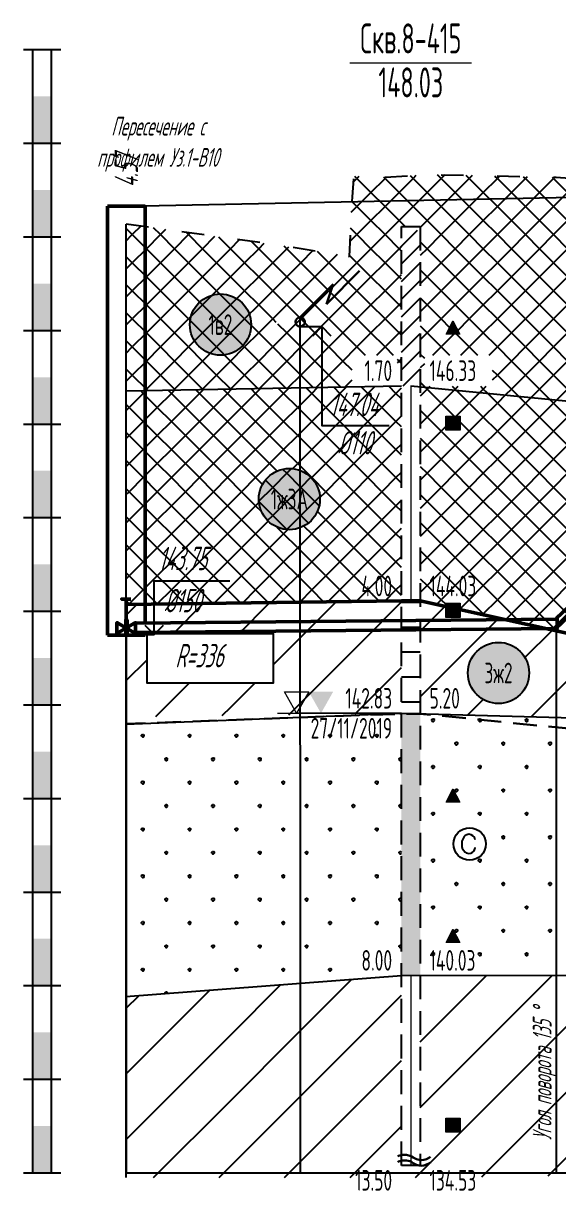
# Model space of a CAD drawing. Header units: metres. Extents: x -30 to 2050, y -904 to 400.
# Drawn here: x 1145.2 to 1202.4, y 128.1 to 252.8 of the extents above; entities that cross this region are included whole.
import ezdxf
from ezdxf.enums import TextEntityAlignment as Align

# ---------------------------------------------------------------- set-up
doc = ezdxf.new("R2010")
doc.units = ezdxf.units.M
doc.header["$LTSCALE"] = 0.2
doc.linetypes.add('ACAD_ISO03W100', pattern=[30, 12, -18])
doc.linetypes.add('штриховая', pattern=[19.05, 12.7, -6.35])
for name, color, linetype in [('Level 1', 7, 'Continuous'), ('Линейка', 7, 'Continuous'), ('МГТ_ИГ_Геология', 252, 'Continuous'), ('Примыкания', 7, 'Continuous'), ('Проектная земля', 7, 'Continuous'), ('Таблица', 7, 'Continuous'), ('Трубы', 7, 'Continuous'), ('Узлы', 7, 'Continuous'), ('Чёрная земля', 7, 'ACAD_ISO03W100')]:
    doc.layers.add(name, color=color, linetype=linetype)
doc.layers.add('МГТ_НВК_котлованы', color=7, linetype='Continuous', lineweight=30)
doc.styles.add('SPDS', font='SPDS', dxfattribs={"width": 0.7, "oblique": 15, "height": 2.5})
doc.styles.get("Standard").update_dxf_attribs({"font": 'SPDS.shx', "width": 0.7, "oblique": 15, "height": 3})
doc.styles.add('Стиль Simplex', font='simplex.shx')
pattern_1 = [(45, (-8.669, 494.728), (0, 21), [9.8995, -19.799]), (45, (5.331, 480.728), (0, 21), [9.8995, -19.799]), (45, (-8.669, 480.728), (0, 21), [14.142, -15.5565]), (45, (1.331, 490.728), (0, 21), [15.556, -14.1425]), (45, (-1.669, 480.728), (0, 21), [19.799, -9.8995]), (45, (-8.669, 487.728), (0, 21), [19.799, -9.8995])]
pattern_2 = [(225, (-5.6692, 480.7283), (3e-16, -3), [2.1213, -2.121341]), (315, (-7.1692, 482.2283), (3, 0), [2.1213, -2.121341]), (45, (-8.6692, 480.7283), (0, 3), [2.1213, -2.121341]), (135, (-7.1692, 479.2283), (-3, 3e-16), [2.1213, -2.121341])]

# ---------------------------------------------------------------- blocks, each defined once
blk = doc.blocks.new('DN')
at = {"linetype": 'Continuous', "lineweight": 30, "flags": 128}
for points in [[(-0.126, -0.007), (-0.117, -0.002), (-0.073, 0.011), (-0.033, 0.011), (0.003, 0), (0.02, -0.007), (0.039, -0.019), (0.074, -0.037), (0.103, -0.043), (0.125, -0.048), (0.151, -0.043), (0.18, -0.036), (0.213, -0.019), (0.223, -0.012)], [(-0.126, -0.068), (-0.117, -0.063), (-0.073, -0.05), (-0.033, -0.05), (0.003, -0.059), (0.02, -0.067), (0.039, -0.079), (0.074, -0.098), (0.103, -0.103), (0.125, -0.108), (0.151, -0.103), (0.18, -0.095), (0.213, -0.079), (0.223, -0.072)]]:
    blk.add_lwpolyline(points, dxfattribs=at)
blk = doc.blocks.new('PR_KV')
at = {"layer": 'Level 1', "linetype": 'Continuous', "lineweight": 20}
blk.add_hatch(color=256, dxfattribs=at).paths.add_polyline_path([(-0.077, 0.075), (0.077, 0.075), (0.077, -0.075), (-0.077, -0.075)])
at = {"layer": 'Level 1', "color": 7, "linetype": 'Continuous', "lineweight": 20, "flags": 128}
blk.add_lwpolyline([(-0.077, 0.075), (0.077, 0.075), (0.077, -0.075), (-0.077, -0.075)], close=True, dxfattribs=at)
blk = doc.blocks.new('PR_TR')
at = {"layer": 'Level 1', "linetype": 'Continuous', "lineweight": 20}
blk.add_hatch(color=256, dxfattribs=at).paths.add_polyline_path([(0.072, -0.049), (-0.071, -0.049), (-0.001, 0.094)])
at = {"layer": 'Level 1', "color": 7, "linetype": 'Continuous', "lineweight": 20, "flags": 128}
blk.add_lwpolyline([(0.072, -0.049), (-0.071, -0.049), (-0.001, 0.094)], close=True, dxfattribs=at)
blk = doc.blocks.new('CCE')
at = {"layer": 'МГТ_ИГ_Геология', "flags": 128}
blk.add_lwpolyline([(0.238, 0.049), (0.229, 0.075), (0.212, 0.091), (0.196, 0.103), (0.17, 0.107), (0.147, 0.103), (0.131, 0.093), (0.119, 0.084), (0.112, 0.068), (0.103, 0.049), (0.096, 0.035), (0.096, 0.014), (0.096, -0.005), (0.096, -0.023), (0.1, -0.04), (0.114, -0.063), (0.131, -0.084), (0.142, -0.091), (0.168, -0.098), (0.191, -0.096), (0.203, -0.091), (0.226, -0.07), (0.233, -0.049), (0.238, -0.04), (0.238, -0.033)], dxfattribs=at)
at = {"layer": 'МГТ_ИГ_Геология'}
blk.add_circle((0.178, 0.004), 0.173, dxfattribs=at)
blk = doc.blocks.new('круг3_-26_2')
at = {"true_color": 0xffffff}
blk.add_hatch(color=7, dxfattribs=at).paths.add_polyline_path([(-0.327, 0, 1), (0.327, 0, 1)])
at = {"color": 7, "lineweight": 25}
blk.add_circle((0, 0), 0.327, dxfattribs=at)
at = {"color": 7, "lineweight": 25, "style": 'Стиль Simplex', "width": 0.590909}
blk.add_text('3ж2', height=0.22, dxfattribs=at).set_placement((0, 0), align=Align.MIDDLE_CENTER)
blk = doc.blocks.new('круг1_-30_2')
at = {"layer": 'МГТ_ИГ_Геология', "true_color": 0xffffff}
blk.add_hatch(color=7, dxfattribs=at).paths.add_polyline_path([(-0.327, 0, 1), (0.327, 0, 1)])
at = {"color": 7, "lineweight": 25}
blk.add_circle((0, 0), 0.327, dxfattribs=at)
at = {"color": 7, "lineweight": 25, "style": 'Стиль Simplex', "width": 0.590909}
blk.add_text('1в2', height=0.22, dxfattribs=at).set_placement((0, 0), align=Align.MIDDLE_CENTER)
blk = doc.blocks.new('круг1_-26_3_-64_')
at = {"layer": 'МГТ_ИГ_Геология', "true_color": 0xffffff}
blk.add_hatch(color=7, dxfattribs=at).paths.add_polyline_path([(-0.327, 0, 1), (0.327, 0, 1)])
at = {"color": 7, "lineweight": 25}
blk.add_circle((0, 0), 0.327, dxfattribs=at)
at = {"color": 7, "lineweight": 20, "style": 'Стиль Simplex', "width": 0.590909}
blk.add_text('1ж3А', height=0.22, dxfattribs=at).set_placement((0, 0), align=Align.MIDDLE_CENTER)
blk = doc.blocks.new('2432')
at = {"layer": 'МГТ_ИГ_Геология'}
blk.add_lwpolyline([(116.63, 433.38), (130.08, 433.38), (130.08, 428.08), (116.63, 428.08)], close=True, dxfattribs=at)
at = {"layer": 'МГТ_ИГ_Геология', "insert": (119.62, 432.28), "char_height": 2.5, "attachment_point": 1}
blk.add_mtext_dynamic_manual_height_columns('R=336', width=10.097, gutter_width=15, heights=[0], dxfattribs=at)
blk = doc.blocks.new('ЭС')
for p, q in [((2269.61, -483.84), (2273.14, -480.31)), ((2266.78, -485.26), (2270.31, -481.72)), ((2270.31, -481.72), (2269.61, -483.84))]:
    blk.add_line(p, q)
blk.add_circle((2266.78, -485.76), 0.5)

msp = doc.modelspace()

# ---------------------------------------------------------------- hatches: boundary and pattern name
at = {"layer": 'МГТ_ИГ_Геология'}
h = msp.add_hatch(dxfattribs=at)
h.set_pattern_fill('GR24', color=251, scale=10, style=0, pattern_type=2)
h.set_pattern_definition(pattern_2)
h.paths.add_polyline_path([(1185.58981, 231.09396), (1187.58981, 231.09396), (1187.58981, 213.99629), (1287.24998, 204.2625), (1287.24998, 230.11166), (1284.41882, 230.03094), (1279.8084, 229.89948), (1279.3646, 229.88496), (1277.48096, 229.8233), (1274.95942, 229.80619), (1272.22196, 229.81544), (1269.30722, 229.72089), (1234.49552, 228.92408), (1228.12975, 228.92351), (1224.75313, 228.8231), (1222.50534, 228.88466), (1213.69677, 228.74306), (1205.7465, 228.73116), (1205.11644, 235.20036), (1204.84748, 236.17014), (1202.08378, 236.34324), (1189.08621, 236.63567), (1183.47092, 236.34101), (1183.08047, 236.44511), (1180.49473, 236.44263), (1180.30437, 234.23932), (1180.00882, 227.88868), (1172.38883, 229.13463), (1156.15228, 231.36634), (1156.15228, 213.5352), (1185.58981, 214.09396)])
edge = h.paths.add_edge_path(flags=16)
edge.add_arc((1172.09467, 220.6216), 0.27775, 0, 360)
h.paths.add_polyline_path([(1190.37896, 219.5999), (1191.07896, 221.0299), (1191.80896, 219.5999)], flags=16)
edge = h.paths.add_edge_path(flags=16)
edge.add_arc((1240.21782, 217.00243), 3.27292, 0, 360)
edge = h.paths.add_edge_path()
edge.add_arc((1173.61424, 201.98119), 3.27292, 0, 360)
h.paths.add_polyline_path([(1191.85981, 209.34396), (1190.31981, 209.34396), (1190.31981, 210.84396), (1191.85981, 210.84396)], flags=17)
h.paths.add_polyline_path([(1238.15115, 215.35243), (1242.28449, 215.35243), (1242.28449, 218.65243), (1238.15115, 218.65243)], flags=0)
h.paths.add_polyline_path([(1170.028, 218.9716), (1170.028, 222.2716)], flags=16)
h.paths.add_polyline_path([(1281.73807, 204.09017), (1286.79998, 204.09017), (1286.79998, 207.39017), (1281.73807, 207.39017)])
h.paths.add_polyline_path([(1188.03981, 214.04396), (1195.33029, 214.04396), (1195.33029, 217.34396), (1188.03981, 217.34396)], flags=16)
h.paths.add_polyline_path([(1180.32552, 214.04396), (1185.13981, 214.04396), (1185.13981, 217.34396), (1180.32552, 217.34396)], flags=16)
h.paths.add_polyline_path([(1223.2537, 199.83403), (1228.14894, 199.83403), (1228.14894, 205.83403), (1223.2537, 205.83403)])
h.paths.add_polyline_path([(1247.53575, 218.97382), (1260.97821, 218.97382), (1260.97821, 213.67921), (1247.53575, 213.67921)], flags=16)
h.paths.add_polyline_path([(1249.73757, 214.57783), (1257.28757, 214.57783), (1258.33286, 218.47888), (1250.78286, 218.47888)], flags=0)
h = msp.add_hatch(dxfattribs=at)
h.set_pattern_fill('CONSIST', color=251, scale=0.42, style=0, pattern_type=2)
h.set_pattern_definition([(45, (1125.5498, -1249.206), (-0.9429269, 0.9429269), [])])
h.paths.add_polyline_path([(1185.58981, 230.69396), (1187.58981, 230.69396), (1187.58981, 214.09396), (1185.58981, 214.09396)])
h = msp.add_hatch(dxfattribs=at)
h.set_pattern_fill('GR24', color=251, scale=10, style=0, pattern_type=2)
h.set_pattern_definition(pattern_2)
h.paths.add_polyline_path([(1243.49074, 217.00243, -1), (1236.9449, 217.00243, -1)])
h.paths.add_polyline_path([(1287.24998, 204.2625), (1187.58981, 213.99629), (1187.58981, 191.09396), (1190.31981, 190.49257), (1190.31981, 190.84396), (1191.85981, 190.84396), (1191.85981, 190.15333), (1216.53428, 184.71788), (1287.24998, 188.21569)])
h.paths.add_polyline_path([(1236.11749, 198.08111, -1), (1242.66333, 198.08111, -1)], flags=16)
h.paths.add_polyline_path([(1191.85981, 209.34396), (1190.31981, 209.34396), (1190.31981, 210.84396), (1191.85981, 210.84396)], flags=16)
h.paths.add_polyline_path([(1281.73807, 204.09017), (1286.79998, 204.09017), (1286.79998, 207.39017), (1281.73807, 207.39017)], flags=24)
h.paths.add_polyline_path([(1236.48803, 196.43111), (1242.29279, 196.43111), (1242.29279, 199.73111), (1236.48803, 199.73111)], flags=24)
h.paths.add_polyline_path([(1223.2537, 199.83403), (1228.14894, 199.83403), (1228.14894, 205.83403), (1223.2537, 205.83403)], flags=24)
h.paths.add_polyline_path([(1281.73807, 188.09017), (1286.79998, 188.09017), (1286.79998, 191.39017), (1281.73807, 191.39017)], flags=24)
h.paths.add_polyline_path([(1188.03981, 191.04396), (1195.33029, 191.04396), (1195.33029, 194.34396), (1188.03981, 194.34396)], flags=24)
h.paths.add_polyline_path([(1252.62593, 199.01448), (1266.06838, 199.01448), (1266.06838, 193.71987), (1252.62593, 193.71987)], flags=16)
h.paths.add_polyline_path([(1254.8, 194.51493), (1262.46624, 194.51493), (1263.53927, 198.51954), (1255.87303, 198.51954)], flags=8)
h = msp.add_hatch(dxfattribs=at)
h.set_pattern_fill('GR24', color=251, scale=10, style=0, pattern_type=2)
h.set_pattern_definition([(225, (3, -26.7315), (3e-16, -3), [2.1213, -2.121341]), (315, (1.5, -25.2315), (3, 0), [2.1213, -2.121341]), (45, (0, -26.7315), (0, 3), [2.1213, -2.121341]), (135, (1.5, -28.2315), (-3, 3e-16), [2.1213, -2.121341])])
h.paths.add_polyline_path([(1185.58981, 214.09396), (1156.15228, 213.5352), (1156.15228, 190.69828), (1185.58981, 191.09396)])
h.paths.add_polyline_path([(1176.88716, 201.98119, -1), (1170.34132, 201.98119, -1)], flags=16)
h.paths.add_polyline_path([(1180.32552, 214.04396), (1185.13981, 214.04396), (1185.13981, 217.34396), (1180.32552, 217.34396)], flags=24)
h.paths.add_polyline_path([(1170.71186, 200.33119), (1176.51662, 200.33119), (1176.51662, 203.63119), (1170.71186, 203.63119)], flags=24)
h.paths.add_polyline_path([(1180.0779, 191.04396), (1185.13981, 191.04396), (1185.13981, 194.34396), (1180.0779, 194.34396)], flags=24)
h = msp.add_hatch(dxfattribs=at)
h.set_pattern_fill('GR38', color=251, scale=10, style=0, pattern_type=2)
h.set_pattern_definition(pattern_1)
h.paths.add_polyline_path([(1185.58981, 191.09396), (1156.18981, 190.69878), (1156.15228, 190.65309), (1156.15228, 178.76041), (1156.2208, 178.76025), (1156.15228, 178.71366), (1185.58981, 179.09396)])
h.paths.add_polyline_path([(1177.84933, 179.04396), (1185.13981, 179.04396), (1185.13981, 182.34396), (1177.84933, 182.34396)], flags=24)
h.paths.add_polyline_path([(1158.43817, 187.5973), (1171.88062, 187.5973), (1171.88062, 182.30268), (1158.43817, 182.30268)], flags=16)
h.paths.add_polyline_path([(1160.61224, 183.14672), (1168.22566, 183.14672), (1169.28558, 187.10236), (1161.67215, 187.10236)], flags=8)
h = msp.add_hatch(dxfattribs=at)
h.set_pattern_fill('CONSIST', color=251, scale=0.84, angle=-44.999962, style=0, pattern_type=2)
h.set_pattern_definition([(4e-05, (1125.5498, -1249.206), (-2e-06, 2.667), [])])
h.paths.add_polyline_path([(1185.58981, 191.09396), (1187.58981, 191.09396), (1187.58981, 179.09396), (1185.58981, 179.09396)])
h = msp.add_hatch(dxfattribs=at)
h.set_pattern_fill('GR38', color=251, scale=10, style=0, pattern_type=2)
h.set_pattern_definition([(45, (0, -12.731), (0, 21), [9.8995, -19.799]), (45, (14, -26.731), (0, 21), [9.8995, -19.799]), (45, (0, -26.731), (0, 21), [14.142, -15.5565]), (45, (10, -16.731), (0, 21), [15.556, -14.1425]), (45, (7, -26.731), (0, 21), [19.799, -9.8995]), (45, (0, -19.731), (0, 21), [19.799, -9.8995])])
h.paths.add_polyline_path([(1191.85981, 190.15333), (1191.85981, 189.34396), (1190.31981, 189.34396), (1190.31981, 190.49257), (1187.58981, 191.09396), (1187.58981, 179.04049), (1249.86384, 177.37583)])
h.paths.add_polyline_path([(1192.68457, 183.40057, -1), (1199.23041, 183.40057, -1)], flags=16)
h.paths.add_polyline_path([(1193.67416, 181.75057), (1198.24082, 181.75057), (1198.24082, 185.05057), (1193.67416, 185.05057)], flags=8)
h.paths.add_polyline_path([(1188.03981, 179.04396), (1193.10171, 179.04396), (1193.10171, 182.34396), (1188.03981, 182.34396)], flags=24)
for color, points in [(5, [(1176.98981, 179.09396), (1175.68981, 181.39396), (1178.28981, 181.39396)]), (251, [(1185.58981, 179.09396), (1187.58981, 179.09396), (1187.58981, 151.09396), (1185.58981, 151.09396)])]:
    msp.add_hatch(color=color, dxfattribs=at).paths.add_polyline_path(points)
h = msp.add_hatch(dxfattribs=at)
h.set_pattern_fill('GR28', color=251, scale=10, style=0, pattern_type=2)
h.set_pattern_definition([(90, (170.325, -25.8575), (-2.5, 2.5), [0.11, -4.89]), (45, (170.325, -25.7475), (-2.5, 2.5), [0.113137, -3.422397]), (0, (170.405, -25.6675), (2.5, 2.5), [0.11, -4.89]), (315, (170.515, -25.6675), (2.5, 2.5), [0.113137, -3.422397]), (90, (170.595, -25.8575), (-2.5, 2.5), [0.11, -4.89]), (45, (170.515, -25.9375), (-2.5, 2.5), [0.113137, -3.422397]), (0, (170.405, -25.9375), (2.5, 2.5), [0.11, -4.89]), (315, (170.325, -25.8575), (2.5, 2.5), [0.113137, -3.422397])])
h.paths.add_polyline_path([(1185.58981, 179.09396), (1156.15228, 178.71366), (1156.15228, 148.83925), (1185.58981, 151.09396)])
h.paths.add_polyline_path([(1180.0779, 151.04396), (1185.13981, 151.04396), (1185.13981, 154.34396), (1180.0779, 154.34396)], flags=16)
h = msp.add_hatch(dxfattribs=at)
h.set_pattern_fill('GR28', color=251, scale=10, style=0, pattern_type=2)
h.set_pattern_definition([(90, (-8.6692, 480.8083), (-2.5, 2.5), [0.11, -4.89]), (45, (-8.6692, 480.9183), (-2.5, 2.5), [0.113137, -3.422397]), (0, (-8.5892, 480.9983), (2.5, 2.5), [0.11, -4.89]), (315, (-8.4792, 480.9983), (2.5, 2.5), [0.113137, -3.422397]), (90, (-8.3992, 480.8083), (-2.5, 2.5), [0.11, -4.89]), (45, (-8.4792, 480.7283), (-2.5, 2.5), [0.113137, -3.422397]), (0, (-8.5892, 480.7283), (2.5, 2.5), [0.11, -4.89]), (315, (-8.6692, 480.8083), (2.5, 2.5), [0.113137, -3.422397])])
h.paths.add_polyline_path([(1251.27278, 159.56159), (1252.61015, 163.29811), (1253.89236, 167.13342), (1255.40512, 170.82475), (1257.43411, 174.12934), (1258.7893, 175.40967), (1249.86384, 177.37583), (1187.58981, 179.04049), (1187.58981, 151.11276), (1244.51954, 151.648), (1247.28979, 153.35603), (1249.59456, 156.16664)])
edge = h.paths.add_edge_path(flags=16)
edge.add_arc((1218.08356, 166.70022), 3.27292, 0, 360)
edge = h.paths.add_edge_path(flags=16)
edge.add_arc((1192.87471, 165.13254), 1.73295, 0, 360)
h.paths.add_polyline_path([(1192.76981, 164.11396), (1192.44161, 164.20232), (1192.22981, 164.46396), (1192.04981, 164.75967), (1192.04981, 164.86396), (1192.08981, 164.69396), (1192.22981, 164.46396), (1192.39981, 164.25396), (1192.50981, 164.18396), (1192.76981, 164.11396), (1193.07191, 164.14023), (1193.11981, 164.18396), (1192.99981, 164.13396)], flags=0)
h.paths.add_polyline_path([(1191.80896, 154.5999), (1190.37896, 154.5999), (1191.07896, 156.0299)], flags=16)
h.paths.add_polyline_path([(1191.80896, 169.5999), (1190.37896, 169.5999), (1191.07896, 171.0299)], flags=16)
h.paths.add_polyline_path([(1215.89308, 165.05022), (1220.27403, 165.05022), (1220.27403, 168.35022), (1215.89308, 168.35022)], flags=0)
h.paths.add_polyline_path([(1228.42913, 163.42644), (1233.0958, 163.42644), (1233.0958, 169.42644), (1228.42913, 169.42644)], flags=16)
h.paths.add_polyline_path([(1202.52976, 162.13483), (1215.97221, 162.13483), (1215.97221, 156.84022), (1202.52976, 156.84022)], flags=16)
h.paths.add_polyline_path([(1204.73157, 157.93249), (1212.45657, 157.93249), (1213.44997, 161.63989), (1205.72497, 161.63989)], flags=8)
h = msp.add_hatch(dxfattribs=at)
h.set_pattern_fill('GR38', color=251, scale=10, style=0, pattern_type=2)
h.set_pattern_definition(pattern_1)
h.paths.add_polyline_path([(1190.31981, 135.84396), (1191.85981, 135.84396), (1191.85981, 134.34396), (1190.31981, 134.34396)], flags=16)
h.paths.add_polyline_path([(1220.87487, 140.82292, -1), (1214.32902, 140.82292, -1)], flags=16)
h.paths.add_polyline_path([(1215.31861, 139.17292), (1219.88528, 139.17292), (1219.88528, 142.47292), (1215.31861, 142.47292)], flags=8)
h.paths.add_polyline_path([(1289.01808, 140.06585), (1293.83236, 140.06585), (1293.83236, 143.36585), (1289.01808, 143.36585)], flags=9)
h.paths.add_polyline_path([(1287.24998, 151.17359), (1187.58981, 151.09552), (1187.58981, 130.77247), (1187.49528, 130.79396), (1185.58981, 130.79396), (1185.58981, 151.09396), (1156.15228, 148.83925), (1156.15228, 129.50052), (1187.19319, 129.50052), (1234.0482, 130.06547), (1287.24998, 138.94246)])
h.paths.add_polyline_path([(1235.59575, 141.97947), (1249.0382, 141.97947), (1249.0382, 136.68486), (1235.59575, 136.68486)], flags=16)
h.paths.add_polyline_path([(1237.79756, 137.58348), (1245.39131, 137.58348), (1246.4366, 141.48453), (1238.84285, 141.48453)], flags=8)

# ---------------------------------------------------------------- linework, layer by layer
at = {"layer": 'Линейка'}
for p, q in [((1145.18981, 250), (1149.18981, 250)), ((1146.18981, 130), (1146.18981, 250)), ((1148.18981, 130), (1148.18981, 250)), ((1145.18981, 240), (1149.18981, 240)), ((1145.18981, 230), (1149.18981, 230)), ((1145.18981, 220), (1149.18981, 220)), ((1145.18981, 210), (1149.18981, 210)), ((1145.18981, 200), (1149.18981, 200)), ((1145.18981, 190), (1149.18981, 190)), ((1145.18981, 180), (1149.18981, 180)), ((1145.18981, 170), (1149.18981, 170)), ((1145.18981, 160), (1149.18981, 160)), ((1145.18981, 150), (1149.18981, 150)), ((1145.18981, 140), (1149.18981, 140)), ((1145.18981, 130), (1149.18981, 130)), ((1146.18981, 130), (1148.18981, 130))]:
    msp.add_line(p, q, dxfattribs=at)
for points in [[(1146.18981, 240), (1146.18981, 245), (1148.18981, 240), (1148.18981, 245)], [(1146.18981, 230), (1146.18981, 235), (1148.18981, 230), (1148.18981, 235)], [(1146.18981, 220), (1146.18981, 225), (1148.18981, 220), (1148.18981, 225)], [(1146.18981, 210), (1146.18981, 215), (1148.18981, 210), (1148.18981, 215)], [(1146.18981, 200), (1146.18981, 205), (1148.18981, 200), (1148.18981, 205)], [(1146.18981, 190), (1146.18981, 195), (1148.18981, 190), (1148.18981, 195)], [(1146.18981, 180), (1146.18981, 185), (1148.18981, 180), (1148.18981, 185)], [(1146.18981, 170), (1146.18981, 175), (1148.18981, 170), (1148.18981, 175)], [(1146.18981, 160), (1146.18981, 165), (1148.18981, 160), (1148.18981, 165)], [(1146.18981, 150), (1146.18981, 155), (1148.18981, 150), (1148.18981, 155)], [(1146.18981, 140), (1146.18981, 145), (1148.18981, 140), (1148.18981, 145)], [(1146.18981, 130), (1146.18981, 135), (1148.18981, 130), (1148.18981, 135)]]:
    msp.add_solid(points, dxfattribs=at)
at = {"layer": 'МГТ_ИГ_Геология', "linetype": 'Continuous', "lineweight": 0}
for p, q in [((1180.08981, 248.59396), (1193.08981, 248.59396)), ((1186.58981, 214.09396), (1186.58981, 191.09396)), ((1186.58981, 151.09396), (1186.58981, 130.79396))]:
    msp.add_line(p, q, dxfattribs=at)
at = {"layer": 'МГТ_ИГ_Геология', "lineweight": 25}
msp.add_line((1186.58981, 214.09396), (1287.24998, 204.2625), dxfattribs=at)
at = {"layer": 'МГТ_ИГ_Геология', "flags": 128}
msp.add_lwpolyline([(1156.15228, 231.36634), (1156.15228, 129.50052)], dxfattribs=at)
at = {"layer": 'МГТ_ИГ_Геология', "linetype": 'штриховая', "lineweight": 25}
msp.add_lwpolyline([(1185.58981, 231.09396), (1187.58981, 231.09396), (1187.58981, 130.79396), (1185.58981, 130.79396), (1185.58981, 231.09396), (1185.58981, 231.09396)], close=True, dxfattribs=at)
at = {"layer": 'МГТ_ИГ_Геология', "lineweight": 25, "flags": 128}
for points in [[(1156.15228, 213.5352), (1185.58981, 214.09396)], [(1156.15228, 177.92301), (1185.58981, 179.09396), (1249.86384, 177.37583)], [(1156.15228, 148.83925), (1185.58981, 151.09396), (1287.24998, 151.17359)]]:
    msp.add_lwpolyline(points, dxfattribs=at)
at = {"layer": 'МГТ_ИГ_Геология', "lineweight": 50, "flags": 128}
for points in [[(1156.18981, 190.69878), (1185.58981, 191.09396)], [(1185.58981, 191.09396), (1187.58981, 191.09396), (1287.24998, 169.14017)]]:
    msp.add_lwpolyline(points, dxfattribs=at)
at = {"layer": 'МГТ_ИГ_Геология', "color": 5, "linetype": 'Continuous', "lineweight": 0, "flags": 128}
msp.add_lwpolyline([(1172.33981, 179.09396), (1185.58981, 179.09396), (1174.38981, 179.09396), (1173.08981, 181.39396), (1175.68981, 181.39396), (1174.38981, 179.09396)], dxfattribs=at)
at = {"layer": 'МГТ_ИГ_Геология', "color": 5, "linetype": 'штриховая', "lineweight": 30, "flags": 128}
msp.add_lwpolyline([(1287.24998, 169.14017), (1187.58981, 179.04049), (1185.58981, 179.04049), (1156.15228, 177.96977)], dxfattribs=at)
at = {"layer": 'Примыкания'}
for p, q in [((1156.01981, 189.04068), (1156.01981, 187.68068)), ((1156.01981, 188.98403), (1156.01981, 187.62403)), ((1156.35981, 189.04068), (1156.35981, 187.68068)), ((1156.35981, 188.98403), (1156.35981, 187.62403))]:
    msp.add_line(p, q, dxfattribs=at)
at = {"layer": 'Примыкания', "color": 0, "flags": 128}
for points in [[(1174.75228, 220.4), (1177.07229, 220.4), (1177.07229, 209.8305), (1184.28131, 209.8305)], [(1178.07229, 219.4), (1177.07229, 220.4), (1176.07229, 219.4)], [(1156.18981, 187.51068), (1159.16432, 187.51068), (1159.16432, 193.23575), (1167.23981, 193.23575)], [(1158.16432, 188.51068), (1159.16432, 187.51068), (1160.16432, 188.51068)]]:
    msp.add_lwpolyline(points, dxfattribs=at)
at = {"layer": 'Примыкания'}
for centre, start, end in [((1156.18981, 189.04068), 0, 180), ((1156.18981, 188.98403), 0, 180), ((1156.18981, 187.68068), 180, 360), ((1156.18981, 187.62403), 180, 360)]:
    msp.add_arc(centre, 0.17, start, end, dxfattribs=at)
at = {"layer": 'Проектная земля', "flags": 128}
for points in [[(1202.12131, 234.19055), (1212.94763, 234.22009), (1222.54287, 235.06794)], [(1156.18981, 233.27975), (1202.12131, 234.19055)]]:
    msp.add_lwpolyline(points, dxfattribs=at)
at = {"layer": 'Таблица'}
msp.add_line((1156.18981, 130), (1289.47911, 130), dxfattribs=at)
at = {"layer": 'Трубы', "lineweight": 50, "flags": 128}
for points in [[(1202.12131, 189.21772), (1222.54287, 208.52358)], [(1202.12131, 188.2), (1222.54287, 207.50587)], [(1157.18981, 188.71182), (1202.12131, 189.16113)], [(1157.18981, 187.71182), (1202.12131, 188.16113)]]:
    msp.add_lwpolyline(points, dxfattribs=at)
at = {"layer": 'Узлы', "lineweight": 50}
for p, q in [((1154.18981, 233.27975), (1158.18981, 233.27975)), ((1154.18981, 233.27975), (1154.18981, 187.45403)), ((1158.18981, 233.27975), (1158.18981, 188.72182)), ((1154.18981, 187.45403), (1158.18981, 187.45403)), ((1158.18981, 187.72182), (1158.18981, 187.45403))]:
    msp.add_line(p, q, dxfattribs=at)
at = {"layer": 'Узлы'}
for p, q in [((1156.18981, 187.45403), (1156.18981, 130)), ((1202.12131, 188.07113), (1202.12131, 130))]:
    msp.add_line(p, q, dxfattribs=at)
at = {"layer": 'Узлы', "flags": 128}
msp.add_lwpolyline([(1174.74747, 221.40037), (1174.75228, 130)], dxfattribs=at)
at = {"layer": 'Узлы', "lineweight": 50, "flags": 128}
msp.add_lwpolyline([(1156.18981, 188.20182), (1156.18981, 191.29182), (1155.68981, 191.29182), (1156.68981, 191.29182)], dxfattribs=at)
msp.add_lwpolyline([(1155.18981, 187.61182), (1157.18981, 188.79182), (1157.18981, 187.61182), (1155.18981, 188.79182)], close=True, dxfattribs=at)
msp.add_lwpolyline([(1202.12131, 189.25113, -0.414213598), (1202.23931, 189.13313), (1202.23931, 188.18913, -0.414213598), (1202.12131, 188.07113, 0.414213598)], format="xyb", dxfattribs=at)
at = {"layer": 'Чёрная земля', "flags": 128}
for points in [[(1156.18981, 231.38077), (1172.42636, 229.14906), (1180.04635, 227.9031), (1180.34189, 234.25375), (1180.53226, 236.45706), (1183.118, 236.45953), (1183.50845, 236.35544), (1189.12374, 236.6501), (1202.12131, 236.35767)], [(1202.12131, 236.35767), (1204.88501, 236.18457), (1205.15396, 235.21479), (1205.78403, 228.74559), (1213.73429, 228.75749), (1222.54287, 228.89909)]]:
    msp.add_lwpolyline(points, dxfattribs=at)

# ---------------------------------------------------------------- block references
at = {"layer": 'МГТ_ИГ_Геология', "xscale": 10, "yscale": 10, "zscale": 10}
for name, p in [('круг1_-30_2', (1166.25189, 220.6216)), ('PR_TR', (1191.08981, 220.09396)), ('PR_KV', (1191.08981, 210.09396)), ('круг1_-26_3_-64_', (1173.61424, 201.98119)), ('PR_KV', (1191.08981, 190.09396)), ('круг3_-26_2', (1195.95749, 183.40057)), ('PR_TR', (1191.08981, 170.09396)), ('CCE', (1191.08981, 165.09396)), ('PR_TR', (1191.08981, 155.09396)), ('PR_KV', (1191.08981, 135.09396)), ('DN', (1186.45319, 131.8267))]:
    msp.add_blockref(name, p, dxfattribs=at)
at = {"layer": 'МГТ_ИГ_Геология', "color": 2}
msp.add_blockref('2432', (1041.80546, -245.77799), dxfattribs=at)
at = {"layer": 'МГТ_НВК_котлованы', "color": 30, "lineweight": 50, "true_color": 0xf26722}
msp.add_blockref('ЭС', (-1092.02714, 706.65815), dxfattribs=at)

# ---------------------------------------------------------------- texts
at = {"oblique": 15.0000004, "width": 0.7}
msp.add_text('Угол поворота 135 %%D', height=2, rotation=90.0000025, dxfattribs=at).set_placement((1201.62131, 133.5))
at = {"layer": 'МГТ_ИГ_Геология', "lineweight": 25, "style": 'Стиль Simplex', "width": 0.5625}
msp.add_text('Скв.8-415', height=3.2, dxfattribs=at).set_placement((1186.58981, 249.59396), align=Align.CENTER)
msp.add_text('148.03', height=3.2, dxfattribs=at).set_placement((1186.58981, 248.09396), align=Align.TOP_CENTER)
at = {"layer": 'МГТ_ИГ_Геология', "lineweight": 25, "style": 'Стиль Simplex', "width": 0.590909}
for s, p in [('1.70', (1184.58981, 214.59396)), ('4.00', (1184.58981, 191.59396)), ('8.00', (1184.58981, 151.59396))]:
    msp.add_text(s, height=2.2, dxfattribs=at).set_placement(p, align=Align.RIGHT)
for s, p in [('146.33', (1188.58981, 214.59396)), ('144.03', (1188.58981, 191.59396)), ('140.03', (1188.58981, 151.59396))]:
    msp.add_text(s, height=2.2, dxfattribs=at).set_placement(p)
at = {"layer": 'МГТ_ИГ_Геология', "color": 5, "lineweight": 25, "true_color": 0x0000ff, "style": 'Стиль Simplex', "width": 0.590909}
msp.add_text('142.83', height=2.2, dxfattribs=at).set_placement((1184.58981, 179.59396), align=Align.RIGHT)
msp.add_text('5.20', height=2.2, dxfattribs=at).set_placement((1188.58981, 179.59396))
msp.add_text('27/11/2019', height=2.2, dxfattribs=at).set_placement((1184.58981, 178.59396), align=Align.TOP_RIGHT)
at = {"layer": 'МГТ_ИГ_Геология', "lineweight": 25, "style": 'Стиль Simplex', "width": 0.590909}
msp.add_text('13.50', height=2.2, dxfattribs=at).set_placement((1184.58981, 130.29396), align=Align.TOP_RIGHT)
msp.add_text('134.53', height=2.2, dxfattribs=at).set_placement((1188.58981, 130.29396), align=Align.TOP_LEFT)
at = {"layer": 'МГТ_ИГ_Геология', "lineweight": 25, "insert": (1151.44567, 242.8202), "char_height": 2, "attachment_point": 1}
msp.add_mtext_dynamic_manual_height_columns('\\pxqc;Пересечение с профилем Уз.1-В10', width=16.2594365, gutter_width=15, heights=[0], dxfattribs=at)
at = {"layer": 'Примыкания', "color": 0, "style": 'SPDS', "oblique": 15.0000004, "width": 0.7}
for s, p in [('147.04', (1180.52808, 212.09321)), ('%%C110', (1180.61295, 207.99606)), ('143.75', (1162.21481, 195.63312)), ('%%C150', (1162.21481, 191.13312))]:
    msp.add_text(s, height=2.5, dxfattribs=at).set_placement(p, align=Align.MIDDLE_CENTER)
at = {"layer": 'Узлы', "oblique": 15.0000004, "width": 0.7}
msp.add_text('4.57', height=2.5, rotation=90.0000025, dxfattribs=at).set_placement((1156.18981, 235.27975), align=Align.MIDDLE_LEFT)

doc.saveas('drawing.dxf')
